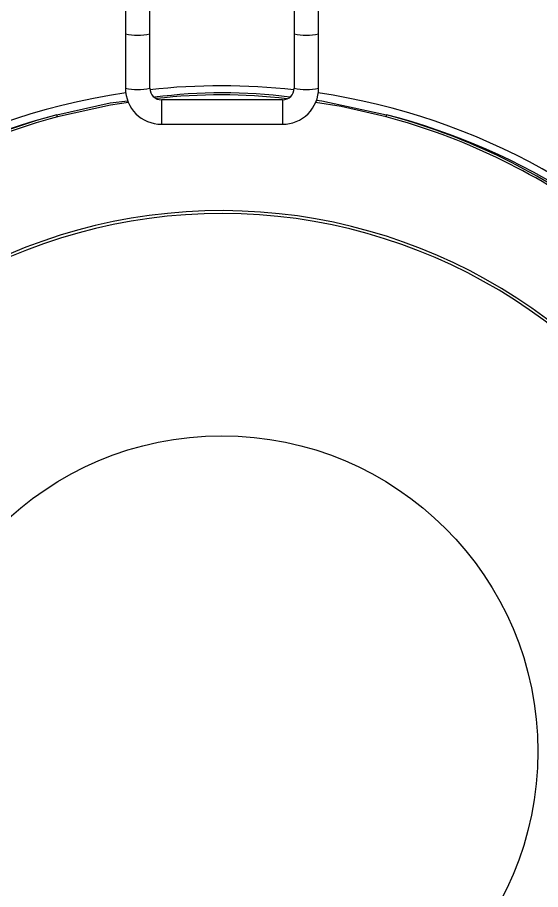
# Model space of a CAD drawing. Extents: x 6 to 134, y 1 to 99.
# Drawn here: x 56.149 to 58.83, y 44.582 to 49.056 of the extents above; entities that cross this region are included whole.
import ezdxf

# ---------------------------------------------------------------- set-up
doc = ezdxf.new("R2010")
doc.units = 0
doc.header["$MEASUREMENT"] = 0
doc.layers.add('OBJECT', color=7, linetype='CONTINUOUS')

msp = doc.modelspace()

# ---------------------------------------------------------------- linework, layer by layer
at = {"layer": 'OBJECT'}
for p, q in [((56.7026, 49.1031), (56.7026, 48.9715)), ((56.8276, 48.9715), (56.8276, 49.1031)), ((57.5676, 49.1031), (57.5676, 48.9715)), ((57.6926, 48.9715), (57.6926, 49.1031)), ((56.7026, 48.9715), (56.7026, 48.6923)), ((56.8276, 48.6923), (56.8276, 48.9715)), ((57.5676, 48.9715), (57.5676, 48.6923)), ((57.6926, 48.6923), (57.6926, 48.9715)), ((57.5076, 48.6327), (56.8876, 48.6327)), ((56.8876, 48.6327), (56.8876, 48.5077)), ((57.5076, 48.6327), (57.5076, 48.5077)), ((56.8876, 48.5077), (57.5076, 48.5077))]:
    msp.add_line(p, q, dxfattribs=at)
at = {"layer": 'OBJECT', "flags": 128}
for points in [[(56.3516, 48.5563), (56.6239, 48.6169), (56.7153, 48.6285)], [(57.6814, 48.6308), (57.7086, 48.627), (58.0411, 48.5563)], [(56.7181, 48.6192), (56.6258, 48.6063), (56.3544, 48.546)], [(58.0384, 48.546), (57.8091, 48.5985), (57.6763, 48.619)]]:
    msp.add_lwpolyline(points, dxfattribs=at)
at = {"layer": 'OBJECT'}
msp.add_circle((57.1964, 45.29), 1.62, dxfattribs=at)
for centre, radius, start, end in [((56.7651, 49.2404), 0.2761, 256.9153, 283.0847), ((57.6301, 49.2404), 0.2761, 256.9153, 283.0847), ((56.8874, 48.6925), 0.1849, 180.0686, 270.0457), ((56.7651, 48.9612), 0.2761, 256.9153, 283.0847), ((56.8874, 48.6925), 0.0598, 180.1754, 270.1778), ((57.1963, 45.3299), 3.375, 83.7152, 96.2536), ((57.5077, 48.6925), 0.0598, 269.8281, 359.8187), ((57.5078, 48.6925), 0.1848, 269.9309, 359.9548), ((57.6301, 48.9612), 0.2761, 256.9153, 283.0847), ((57.1963, 45.3299), 3.375, 98.3863, 0), ((57.204, 45.9815), 2.6876, 82.6875, 97.538), ((57.1911, 45.7973), 2.861, 83.1931, 96.6091), ((57.1963, 45.3299), 3.375, 0, 81.5866), ((57.1964, 45.29), 3.3738, 104.5011, 138.9874), ((57.197, 45.394), 3.2733, 104.9688, 126.1956), ((55.2216, 48.2437), 1.1724, 14.9465, 15.4666), ((59.1679, 48.2445), 1.1691, 164.5319, 165.0534), ((57.1964, 45.29), 3.3738, 38.8946, 75.4989), ((57.1959, 45.3946), 3.2728, 53.8025, 75.033), ((57.1964, 45.2895), 2.775, 27.9472, 151.7139), ((57.1964, 45.29), 2.76, 28.1002, 151.7139)]:
    msp.add_arc(centre, radius, start, end, dxfattribs=at)
for start_param, end_param in [(0.261089, 0.631602), (5.651583, 6.022096)]:
    msp.add_ellipse((57.1964, 45.3931), major_axis=(0, 3.2635), ratio=0.999506, start_param=start_param, end_param=end_param, dxfattribs=at)

doc.saveas('drawing.dxf')
